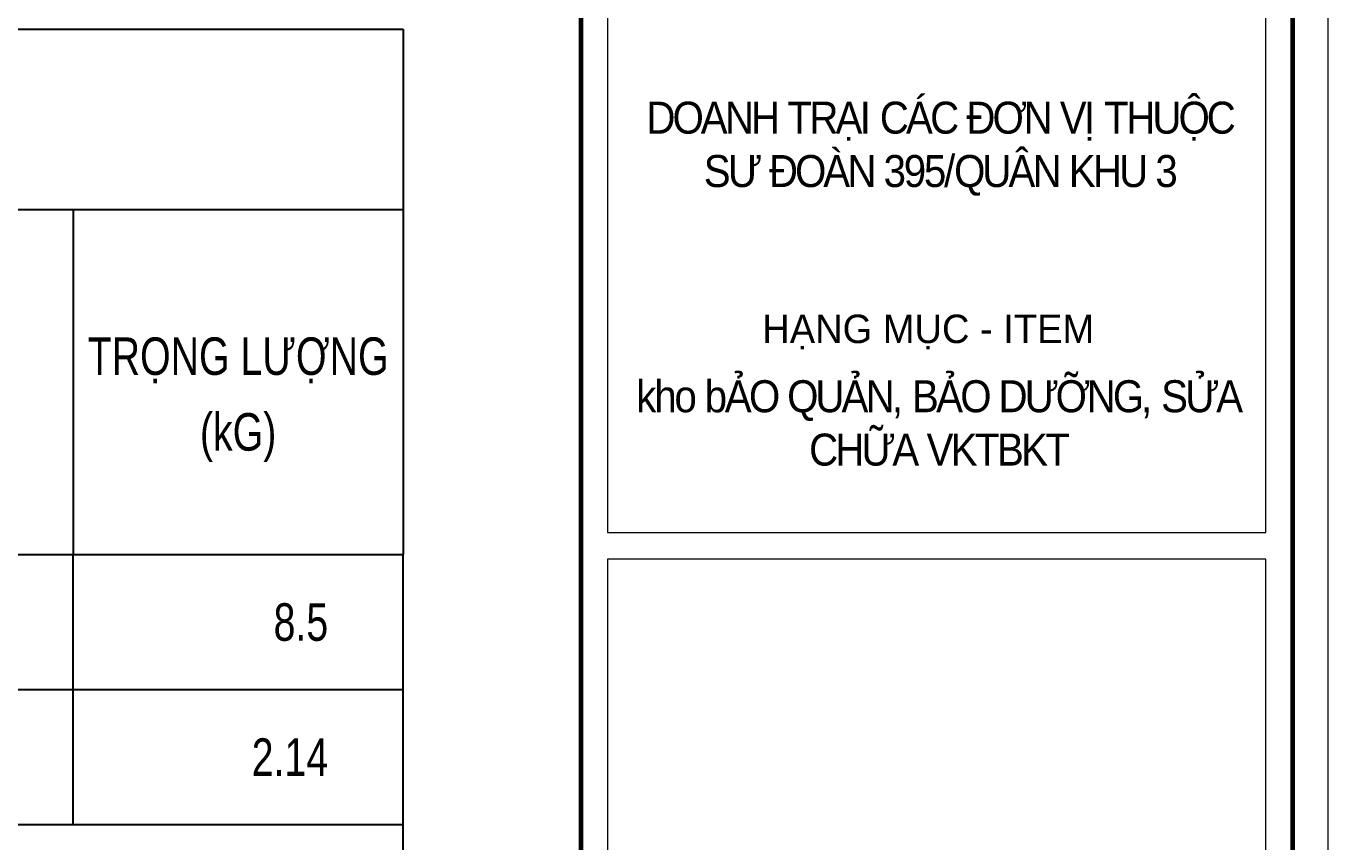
# Model space of a CAD drawing. Header units: millimetres. Extents: x -211129 to 461116, y -574633 to 115.
# Drawn here: x 457456 to 461116, y -536631 to -534337 of the extents above; entities that cross this region are included whole.
import ezdxf
from ezdxf.enums import TextEntityAlignment as Align

# ---------------------------------------------------------------- set-up
doc = ezdxf.new("R2010")
doc.units = ezdxf.units.MM
doc.header["$MEASUREMENT"] = 0
doc.layers.get('Defpoints').update_dxf_attribs({"color": 1})
for name, color, linetype in [('KCS_BORDER', 3, 'Continuous'), ('KCS_TEXT_TK', 2, 'Continuous'), ('KCS_THONGKE', 2, 'Continuous'), ('KCS_THONGKE_THIN', 5, 'Continuous')]:
    doc.layers.add(name, color=color, linetype=linetype)
for name, color, linetype, lineweight in [('Khungten_LCDI', 7, 'Continuous', 5), ('LC Net thay', 63, 'Continuous', 25), ('LC Text1', 3, 'Continuous', 20)]:
    doc.layers.add(name, color=color, linetype=linetype, lineweight=lineweight)
doc.styles.add('KCS_SMTEXT', font='arial.ttf', dxfattribs={"width": 0.7})
doc.styles.add('Khungten', font='VHAVAN.TTF', dxfattribs={"width": 0.9, "height": 5000})
doc.styles.add('LC 1', font='VHAVANB.TTF')
doc.styles.add('Title', font='VHBLACK.TTF', dxfattribs={"width": 0.8})

# ---------------------------------------------------------------- blocks, each defined once
blk = doc.blocks.new('TK_2')
at = {"layer": 'KCS_THONGKE'}
for p, q in [((152, 0), (152, 9)), ((174, 0), (174, 9))]:
    blk.add_line(p, q, dxfattribs=at)
at = {"layer": 'KCS_THONGKE_THIN'}
blk.add_line((0, 0), (174, 0), dxfattribs=at)
at = {"layer": 'KCS_THONGKE', "style": 'KCS_SMTEXT', "width": 0.75}
for tag, p in [('SH', (4.999, 4.5)), ('L2', (40.25, 4.501)), ('DK', (76.75, 4.5))]:
    blk.add_attdef(tag, text='', height=2.5, dxfattribs=at).set_placement(p, align=Align.MIDDLE)
for tag, p in [('DAI', (100, 4.501)), ('SL1', (114.5, 4.501)), ('SLA', (127, 4.501)), ('DT', (147, 4.501)), ('TL', (169, 4.501))]:
    blk.add_attdef(tag, text='', height=2.5, dxfattribs=at).set_placement(p, align=Align.MIDDLE_RIGHT)
blk = doc.blocks.new('lcdi fix')
at = {"layer": 'Defpoints', "lineweight": 0}
blk.add_lwpolyline([(-1200, -14850), (-1200, 14850), (40800, 14850), (40800, -14850)], close=True, dxfattribs=at)
at = {"layer": 'Khungten_LCDI', "color": 5, "lineweight": 60}
blk.add_line((36600, 14650), (36600, -14650), dxfattribs=at)
at = {"layer": 'Khungten_LCDI', "color": 5, "lineweight": 25}
blk.add_line((40600, -14650), (40600, 14650), dxfattribs=at)
at = {"layer": 'Khungten_LCDI', "color": 5, "lineweight": 60}
blk.add_lwpolyline([(0, -14650), (0, 14650), (40600, 14650), (40600, -14650)], close=True, dxfattribs=at)
at = {"layer": 'Khungten_LCDI', "color": 9, "lineweight": 15}
for points in [[(36750, 6711.5), (40450, 6711.5), (40450, 10040.4), (36750, 10040.4)], [(36750, 2587.2), (40450, 2587.2), (40450, 6561.5), (36750, 6561.5)]]:
    blk.add_lwpolyline(points, close=True, dxfattribs=at)
at = {"color": 7, "style": 'Khungten'}
blk.add_text('h¹ng môc - item', height=160, dxfattribs=at).set_placement((38552.5, 7775.6), align=Align.CENTER)
at = {"color": 4, "char_height": 180, "attachment_point": 5, "style": 'Khungten'}
for s, insert, width in [('{\\f.VnArialH|b0|i0|c0|p34;\\W0.9;\\T0.9;doanh tr¹i c¸c ®¬n vÞ thuéc s\xad ®oµn 395/qu©n khu 3}', (38616.6, 8868.3), 3461.975), ('{\\f.VnArialH|b0|i0|c0|p34;\\T0.9;kho b\\fArial|b0|i0|c0|p34;ẢO QUẢN, BẢO DƯỠNG, SỬA CHỮA VKTBKT}', (38609, 7325.4), 3712.556)]:
    blk.add_mtext(s, dxfattribs=dict(at, insert=insert, width=width))
at = {"color": 7, "style": 'Khungten', "width": 0.8}
for tag, p in [('REVISION', (39498.8, -10746.3)), ('NGAYHT', (39546.1, -11609.4))]:
    blk.add_attdef(tag, text='', height=200, dxfattribs=at).set_placement(p, align=Align.CENTER)
at = {"layer": 'LC Text1', "color": 3, "style": 'LC 1', "width": 1.834006}
for tag, p, p2 in [('TENBANVE1', (36912.7, -8885.8), (40339.1, -8885.8)), ('TENBANVE2', (36912.7, -9562.5), (40339.1, -9562.5))]:
    blk.add_attdef(tag, text='', height=250, dxfattribs=at).set_placement(p, p2, align=Align.FIT)
at = {"layer": 'LC Text1', "style": 'Title', "width": 0.7}
blk.add_attdef('SOBANVE', text='', height=250, dxfattribs=at).set_placement((39562, -13896.2), align=Align.CENTER)
blk = doc.blocks.new('TK_4')
at = {"layer": 'KCS_THONGKE'}
for p, q in [((152, 0), (152, 9)), ((174, 0), (174, 9))]:
    blk.add_line(p, q, dxfattribs=at)
at = {"layer": 'KCS_THONGKE_THIN'}
blk.add_line((0, 0), (174, 0), dxfattribs=at)
at = {"layer": 'KCS_THONGKE', "style": 'KCS_SMTEXT', "width": 0.75}
for tag, p in [('M', (29.675, 6.001)), ('M', (50.825, 6.001)), ('SH', (4.999, 4.5)), ('L2', (40.25, 4.501)), ('DK', (76.75, 4.5))]:
    blk.add_attdef(tag, text='', height=2.5, dxfattribs=at).set_placement(p, align=Align.MIDDLE)
for tag, p in [('DAI', (100, 4.501)), ('SL1', (114.5, 4.501)), ('SLA', (127, 4.501)), ('DT', (147, 4.501)), ('TL', (169, 4.501))]:
    blk.add_attdef(tag, text='', height=2.5, dxfattribs=at).set_placement(p, align=Align.MIDDLE_RIGHT)
blk = doc.blocks.new('CTK_THKL')
at = {"layer": 'KCS_THONGKE'}
blk.add_line((174, 0), (174, 9), dxfattribs=at)
at = {"layer": 'KCS_BORDER', "color": 5, "style": 'KCS_SMTEXT', "width": 0.7}
blk.add_attdef('TYPE', (85.493, -1.496), '', height=0.025, rotation=90, dxfattribs=at)
at = {"layer": 'KCS_THONGKE', "style": 'KCS_SMTEXT', "width": 0.8}
for tag, p in [('TL1', (58.768, 1.5)), ('TL2', (88.598, 1.5)), ('TL3', (118.648, 1.5))]:
    blk.add_attdef(tag, p, '', height=2.5, dxfattribs=at)

msp = doc.modelspace()

# ---------------------------------------------------------------- linework, layer by layer
at = {"layer": 'KCS_TEXT_TK'}
for p, q in [((450542.7, -534346.2), (458516.6, -534346.2)), ((458516.6, -534346.2), (458516.6, -535822.8)), ((450542.7, -534852.5), (458516.6, -534852.5)), ((457588.4, -534852.5), (457588.4, -535822.8)), ((450542.7, -535822.8), (458516.6, -535822.8))]:
    msp.add_line(p, q, dxfattribs=at)

# ---------------------------------------------------------------- block references
ref = msp.add_blockref('TK_2', (451175.6, -536202.5), dxfattribs=dict(at, xscale=42.18998783999987, yscale=42.18998783999987, zscale=42.18998783999987))
ref.add_attrib('TL', '8.5', dxfattribs={"height": 105.47, "style": 'KCS_SMTEXT', "width": 0.75}).set_placement((458305.7, -536012.6), align=Align.MIDDLE_RIGHT)
ref = msp.add_blockref('TK_4', (451175.6, -536582.2), dxfattribs=dict(at, xscale=42.1899878399999, yscale=42.1899878399999, zscale=42.1899878399999))
ref.add_attrib('TL', '2.14', dxfattribs={"height": 105.47, "style": 'KCS_SMTEXT', "width": 0.75}).set_placement((458305.7, -536392.3), align=Align.MIDDLE_RIGHT)
at = {"layer": 'KCS_TEXT_TK', "xscale": 42.18998784, "yscale": 42.18998784, "zscale": 42.18998784}
msp.add_blockref('CTK_THKL', (451175.6, -536962), dxfattribs=at)
at = {"layer": 'LC Net thay', "xscale": 0.5000000000000013, "yscale": 0.5000000000000013, "zscale": 0.5000000000000013}
msp.add_blockref('lcdi fix', (440716.3, -539116.2), dxfattribs=at)

# ---------------------------------------------------------------- texts
at = {"layer": 'KCS_TEXT_TK', "style": 'KCS_SMTEXT', "width": 0.75}
for s, height, p in [('TRỌNG LƯỢNG', 105.475, (458052.5, -535317.9)), ('(kG)', 105.47, (458052.5, -535530.8))]:
    msp.add_text(s, height=height, dxfattribs=at).set_placement(p, align=Align.CENTER)

doc.saveas('drawing.dxf')
